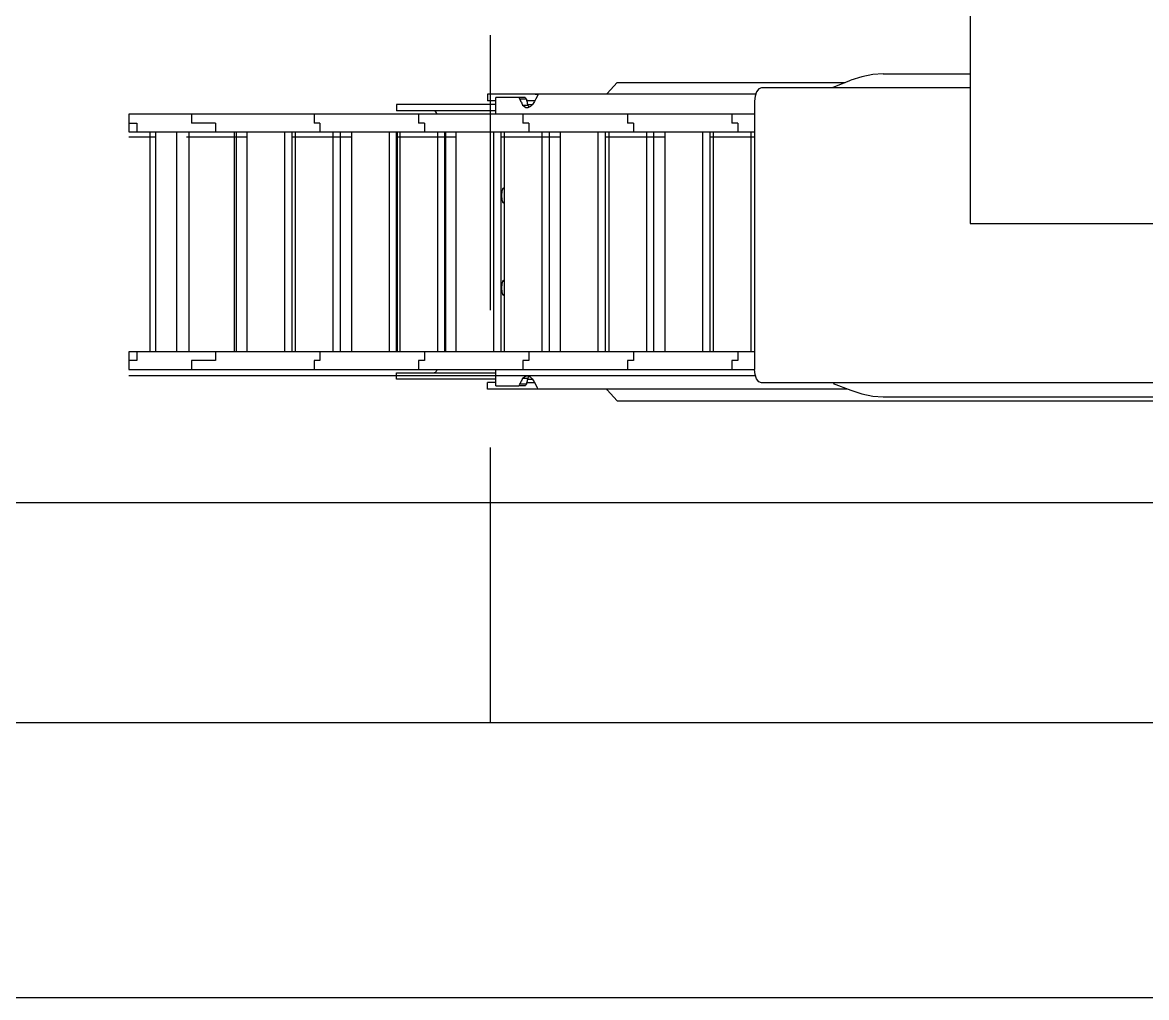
# Model space of a CAD drawing. Header units: millimetres. Extents: x 1084702 to 1166801, y 36632 to 124519.
# Drawn here: x 1096180 to 1096691, y 57203 to 57646 of the extents above; entities that cross this region are included whole.
import ezdxf

# ---------------------------------------------------------------- set-up
doc = ezdxf.new("R2010")
doc.units = ezdxf.units.MM
doc.header["$LTSCALE"] = 250
doc.linetypes.add('CENTER', pattern=[3, 2.5, -0.25, 0, -0.25])
doc.linetypes.add('DASHED', pattern=[0.75, 0.5, -0.25])
doc.layers.get('0').update_dxf_attribs({"color": 255})

# ---------------------------------------------------------------- blocks, each defined once
blk = doc.blocks.new('PK65002M m platform_top')
at = {"linetype": 'Continuous'}
for p, q in [((-8299.62, 3897.44), (-10062.18, 3897.44)), ((-8420.59, 3895.58), (-9935.66, 3895.58)), ((-8295.07, 3892.48), (-8299.62, 3897.44)), ((-9952.64, 3889.18), (-8365.33, 3889.18)), ((-8397.89, 3889.58), (-8405.91, 3892.65)), ((-8404.41, 3892.08), (-8240.68, 3892.08)), ((-8365.33, 3889.18), (-8364.11, 3888.72)), ((-8294.89, 3892.32), (-8295.07, 3892.48)), ((-8263.28, 3891.39), (-8263.46, 3891.91)), ((-8261.94, 3888.86), (-8263.28, 3891.39)), ((-8258.79, 3889.08), (-8262.05, 3889.08)), ((-8261.1, 3887.46), (-8261.94, 3888.86)), ((-8258.81, 3888.06), (-8258.71, 3888.49)), ((-8258.71, 3888.49), (-8258.61, 3888.98)), ((-8258.61, 3888.98), (-8258.5, 3889.42)), ((-8258.5, 3889.42), (-8258.41, 3889.8)), ((-8258.41, 3889.8), (-8255.48, 3889.8)), ((-8258.06, 3890.49), (-8257.87, 3890.58)), ((-8257.87, 3890.58), (-8254.95, 3890.58)), ((-8256.28, 3888.06), (-8256.1, 3888.49)), ((-8255.88, 3888.98), (-8256.1, 3888.49)), ((-8255.32, 3890.23), (-8255.48, 3889.8)), ((-8244.57, 3890.58), (-8254.95, 3890.58)), ((-8244.57, 3890.58), (-8244.57, 3883.15)), ((-8244.57, 3889.08), (-8240.68, 3889.08)), ((-8240.68, 3892.08), (-8240.68, 3889.08)), ((-8362.6, 3886.09), (-8077.64, 3886.09)), ((-8362.15, 3761.18), (-8362.15, 3883.18)), ((-8258.9, 3887.65), (-8261.22, 3887.65)), ((-8260.18, 3886.46), (-8261.1, 3887.46)), ((-8259.13, 3886.08), (-8260.18, 3886.46)), ((-8259.74, 3886.08), (-8259.13, 3886.08)), ((-8259.01, 3887.2), (-8259.23, 3886.83)), ((-8258.15, 3886.08), (-8259.13, 3886.08)), ((-8256.7, 3887.2), (-8259.01, 3887.2)), ((-8257.62, 3886.45), (-8258.15, 3886.08)), ((-8257.14, 3886.83), (-8257.62, 3886.45)), ((-8256.7, 3887.2), (-8257.14, 3886.83)), ((-8256.7, 3887.2), (-8256.48, 3887.63)), ((-8256.48, 3887.63), (-8256.28, 3888.06)), ((-8244.57, 3887.65), (-8199.42, 3887.65)), ((-8199.42, 3884.65), (-8244.57, 3884.65)), ((-8199.42, 3887.65), (-8199.42, 3884.65)), ((-8077.69, 3883.15), (-8362.15, 3883.15)), ((-8354.53, 3879.15), (-8351.85, 3879.15)), ((-8354.53, 3875.15), (-8354.53, 3879.15)), ((-8351.85, 3879.15), (-8351.85, 3883.15)), ((-8351.84, 3879.15), (-8351.85, 3879.15)), ((-8307.04, 3879.15), (-8304.36, 3879.15)), ((-8307.04, 3875.15), (-8307.04, 3879.15)), ((-8304.36, 3879.15), (-8304.36, 3883.15)), ((-8304.35, 3879.15), (-8304.36, 3879.15)), ((-8259.55, 3879.15), (-8256.86, 3879.15)), ((-8259.55, 3875.15), (-8259.55, 3879.15)), ((-8256.86, 3879.15), (-8256.86, 3883.15)), ((-8256.86, 3879.15), (-8256.86, 3879.15)), ((-8212.06, 3879.15), (-8209.37, 3879.15)), ((-8212.06, 3875.15), (-8212.06, 3879.15)), ((-8209.37, 3879.15), (-8209.37, 3883.15)), ((-8209.37, 3879.15), (-8209.37, 3879.15)), ((-8164.57, 3879.15), (-8161.88, 3879.15)), ((-8164.57, 3875.15), (-8164.57, 3879.15)), ((-8161.88, 3879.15), (-8161.88, 3883.15)), ((-8161.88, 3879.15), (-8161.88, 3879.15)), ((-8117.07, 3879.15), (-8106.17, 3879.15)), ((-8117.07, 3875.15), (-8117.07, 3879.15)), ((-8106.17, 3879.15), (-8106.17, 3883.15)), ((-8106.16, 3879.15), (-8106.17, 3879.15)), ((-8081.36, 3879.15), (-8077.69, 3879.15)), ((-8081.36, 3875.15), (-8081.36, 3879.15)), ((-8077.69, 3875.15), (-8077.69, 3883.15)), ((-8077.64, 3879.15), (-8077.69, 3879.15)), ((-8362.15, 3875.15), (-8077.69, 3875.15)), ((-8360.44, 3775.15), (-8360.44, 3875.15)), ((-8343.48, 3875.15), (-8343.48, 3775.15)), ((-8341.9, 3875.15), (-8341.9, 3775.15)), ((-8338.45, 3775.15), (-8338.45, 3875.15)), ((-8321.49, 3875.15), (-8321.49, 3775.15)), ((-8316.4, 3875.15), (-8316.4, 3775.15)), ((-8312.95, 3775.15), (-8312.95, 3875.15)), ((-8295.99, 3875.15), (-8295.99, 3775.15)), ((-8294.41, 3875.15), (-8294.41, 3775.15)), ((-8290.96, 3775.15), (-8290.96, 3875.15)), ((-8274, 3875.15), (-8274, 3775.15)), ((-8268.91, 3875.15), (-8268.91, 3775.15)), ((-8265.46, 3775.15), (-8265.46, 3875.15)), ((-8248.5, 3875.15), (-8248.5, 3775.15)), ((-8246.92, 3875.15), (-8246.92, 3775.15)), ((-8243.47, 3775.15), (-8243.47, 3875.15)), ((-8226.51, 3875.15), (-8226.51, 3775.15)), ((-8221.87, 3875.15), (-8221.87, 3775.15)), ((-8221.42, 3875.15), (-8221.42, 3775.15)), ((-8217.97, 3775.15), (-8217.97, 3875.15)), ((-8201.01, 3875.15), (-8201.01, 3775.15)), ((-8199.88, 3875.15), (-8199.88, 3775.15)), ((-8199.42, 3875.15), (-8199.42, 3775.15)), ((-8195.98, 3775.15), (-8195.98, 3875.15)), ((-8179.02, 3875.15), (-8179.02, 3775.15)), ((-8173.93, 3875.15), (-8173.93, 3775.15)), ((-8170.48, 3775.15), (-8170.48, 3875.15)), ((-8153.52, 3875.15), (-8153.52, 3775.15)), ((-8151.93, 3875.15), (-8151.93, 3775.15)), ((-8148.49, 3775.15), (-8148.49, 3875.15)), ((-8131.53, 3875.15), (-8131.53, 3775.15)), ((-8126.59, 3875.15), (-8126.59, 3775.15)), ((-8125.66, 3775.15), (-8125.66, 3875.15)), ((-8105.08, 3875.15), (-8105.08, 3775.15)), ((-8099.34, 3775.15), (-8099.34, 3875.15)), ((-8089.95, 3875.15), (-8089.95, 3775.15)), ((-8087.18, 3775.15), (-8087.18, 3875.15)), ((-8460.17, 3816.88), (-8597.49, 3816.88)), ((-8460.17, 3356.88), (-8460.17, 3816.88)), ((-8341.89, 3777.47), (-8362.15, 3777.47)), ((-8294.4, 3777.47), (-8321.49, 3777.47)), ((-8246.91, 3777.47), (-8274, 3777.47)), ((-8199.42, 3777.47), (-8226.51, 3777.47)), ((-8151.93, 3777.47), (-8179.02, 3777.47)), ((-8103.93, 3777.47), (-8131.53, 3777.47)), ((-8077.65, 3777.47), (-8089.95, 3777.47)), ((-8077.69, 3775.15), (-8362.15, 3775.15)), ((-8354.53, 3771.15), (-8354.53, 3775.15)), ((-8354.53, 3771.15), (-8351.85, 3771.15)), ((-8351.84, 3771.15), (-8351.85, 3771.15)), ((-8351.85, 3767.15), (-8351.85, 3771.15)), ((-8307.04, 3771.15), (-8307.04, 3775.15)), ((-8307.04, 3771.15), (-8304.36, 3771.15)), ((-8304.35, 3771.15), (-8304.36, 3771.15)), ((-8304.36, 3767.15), (-8304.36, 3771.15)), ((-8259.55, 3771.15), (-8259.55, 3775.15)), ((-8259.55, 3771.15), (-8256.86, 3771.15)), ((-8256.86, 3771.15), (-8256.86, 3771.15)), ((-8256.86, 3767.15), (-8256.86, 3771.15)), ((-8212.06, 3771.15), (-8212.06, 3775.15)), ((-8212.06, 3771.15), (-8209.37, 3771.15)), ((-8209.37, 3771.15), (-8209.37, 3771.15)), ((-8209.37, 3767.15), (-8209.37, 3771.15)), ((-8164.57, 3771.15), (-8164.57, 3775.15)), ((-8164.57, 3771.15), (-8161.88, 3771.15)), ((-8161.88, 3771.15), (-8161.88, 3771.15)), ((-8161.88, 3767.15), (-8161.88, 3771.15)), ((-8117.07, 3771.15), (-8117.07, 3775.15)), ((-8117.07, 3771.15), (-8106.17, 3771.15)), ((-8106.16, 3771.15), (-8106.17, 3771.15)), ((-8106.17, 3767.15), (-8106.17, 3771.15)), ((-8081.36, 3771.15), (-8081.36, 3775.15)), ((-8077.69, 3771.15), (-8081.36, 3771.15)), ((-8077.69, 3767.15), (-8077.69, 3775.15)), ((-8077.64, 3771.15), (-8077.69, 3771.15)), ((-8362.15, 3767.15), (-8077.69, 3767.15)), ((-8244.57, 3767.15), (-8244.57, 3759.57)), ((-8244.57, 3765.65), (-8199.42, 3765.65)), ((-8199.42, 3762.65), (-8199.42, 3765.65)), ((-8262.22, 3761.08), (-8258.79, 3761.08)), ((-8258.94, 3762.65), (-8261.29, 3762.65)), ((-8261.27, 3762.69), (-8260.34, 3763.69)), ((-8260.34, 3763.69), (-8259.3, 3764.08)), ((-8259.74, 3764.08), (-8259.3, 3764.08)), ((-8259.23, 3763.33), (-8259.48, 3763.7)), ((-8258.15, 3764.08), (-8259.3, 3764.08)), ((-8259.01, 3762.95), (-8259.23, 3763.33)), ((-8256.7, 3762.95), (-8259.01, 3762.95)), ((-8258.91, 3762.52), (-8259.01, 3762.95)), ((-8258.81, 3762.09), (-8258.91, 3762.52)), ((-8258.71, 3761.66), (-8258.81, 3762.09)), ((-8258.61, 3761.17), (-8258.71, 3761.66)), ((-8257.62, 3763.7), (-8258.15, 3764.08)), ((-8257.14, 3763.33), (-8257.62, 3763.7)), ((-8256.7, 3762.95), (-8257.14, 3763.33)), ((-8256.48, 3762.52), (-8256.7, 3762.95)), ((-8256.28, 3762.09), (-8256.48, 3762.52)), ((-8256.1, 3761.66), (-8256.28, 3762.09)), ((-8256.1, 3761.66), (-8255.88, 3761.17)), ((-8255.88, 3761.17), (-8255.67, 3760.73)), ((-8255.67, 3760.73), (-8255.48, 3760.36)), ((-8244.57, 3762.65), (-8199.42, 3762.65)), ((-8244.57, 3761.08), (-8240.68, 3761.08)), ((-8240.68, 3758.08), (-8240.68, 3761.08)), ((-8365.33, 3755.18), (-8364.11, 3755.64)), ((-8362.67, 3758.08), (-8240.68, 3758.08)), ((-8295.07, 3757.67), (-8299.62, 3752.71)), ((-8294.89, 3757.83), (-8295.07, 3757.67)), ((-8263.63, 3758.25), (-8263.45, 3758.76)), ((-8263.45, 3758.76), (-8262.71, 3760.16)), ((-8258.41, 3760.36), (-8255.48, 3760.36)), ((-8258.24, 3759.93), (-8258.41, 3760.36)), ((-8257.87, 3759.57), (-8254.95, 3759.57)), ((-8255.14, 3759.66), (-8254.95, 3759.57)), ((-8254.95, 3759.57), (-8244.57, 3759.57)), ((-8460.17, 3755.18), (-8365.33, 3755.18)), ((-8397.89, 3754.78), (-8405.91, 3751.71)), ((-8299.62, 3752.71), (-8403.28, 3752.71)), ((-8420.59, 3748.78), (-8460.17, 3748.78))]:
    blk.add_line(p, q, dxfattribs=at)
for points in [[(-8405.91, 3892.65), (-8410.88, 3894.24), (-8415.89, 3895.24), (-8420.59, 3895.58)], [(-8364.11, 3888.72), (-8363.08, 3887.42), (-8362.39, 3885.48), (-8362.15, 3883.18)], [(-8263.46, 3891.91), (-8263.14, 3892.06), (-8262.31, 3892.08)], [(-8258.41, 3889.8), (-8258.24, 3890.23), (-8258.06, 3890.49)], [(-8255.48, 3889.8), (-8255.67, 3889.42), (-8255.88, 3888.98)], [(-8254.95, 3890.58), (-8255.14, 3890.49), (-8255.32, 3890.23)], [(-8259.23, 3886.83), (-8259.48, 3886.45), (-8259.54, 3886.36)], [(-8259.01, 3887.2), (-8258.91, 3887.63), (-8258.81, 3888.06)], [(-8217.82, 3883.15), (-8217.75, 3883.41), (-8217.4, 3884.08), (-8216.96, 3884.5), (-8216.47, 3884.65)], [(-8247.95, 3849.58), (-8248.34, 3849.11), (-8248.5, 3848.4)], [(-8247.95, 3842.58), (-8247.56, 3843.05), (-8247.27, 3844.33), (-8247.16, 3846.08), (-8247.27, 3847.83), (-8247.56, 3849.11), (-8247.95, 3849.58)], [(-8248.5, 3843.75), (-8248.34, 3843.05), (-8247.95, 3842.58)], [(-8247.95, 3807.58), (-8248.34, 3807.11), (-8248.5, 3806.4)], [(-8247.95, 3800.58), (-8247.56, 3801.05), (-8247.27, 3802.33), (-8247.16, 3804.08), (-8247.27, 3805.83), (-8247.56, 3807.11), (-8247.95, 3807.58)], [(-8248.5, 3801.75), (-8248.34, 3801.05), (-8247.95, 3800.58)], [(-8217.84, 3767.15), (-8217.59, 3766.53), (-8217.26, 3766.05), (-8216.88, 3765.75), (-8216.47, 3765.65)], [(-8364.11, 3755.64), (-8363.08, 3756.94), (-8362.39, 3758.88), (-8362.15, 3761.18)], [(-8262.71, 3760.16), (-8262.11, 3761.29), (-8261.27, 3762.69)], [(-8258.41, 3760.36), (-8258.5, 3760.73), (-8258.61, 3761.17)], [(-8262.48, 3758.08), (-8263.31, 3758.09), (-8263.63, 3758.25)], [(-8257.87, 3759.57), (-8258.06, 3759.66), (-8258.24, 3759.93)], [(-8255.48, 3760.36), (-8255.32, 3759.93), (-8255.14, 3759.66)], [(-8420.59, 3748.78), (-8415.89, 3749.12), (-8410.88, 3750.12), (-8405.91, 3751.71)]]:
    blk.add_lwpolyline(points, dxfattribs=at)
blk = doc.blocks.new('1-deck_B4_1')
at = {"linetype": 'DASHED'}
blk.add_line((78629.59, 22919.42), (78629.59, 32519.42), dxfattribs=at)
for p, q in [((73729.59, 23019.42), (90129.59, 23019.42)), ((73629.59, 22919.42), (91729.59, 22919.42)), ((73816.47, 22794.42), (92187.98, 22794.42))]:
    blk.add_line(p, q)
at = {"linetype": 'CENTER', "rotation": 180}
blk.add_blockref('PK65002M m platform_top', (70387.47, 26963.11), dxfattribs=at)

msp = doc.modelspace()

# ---------------------------------------------------------------- block references
msp.add_blockref('1-deck_B4_1', (1017763.01, 34408.58))

doc.saveas('drawing.dxf')
